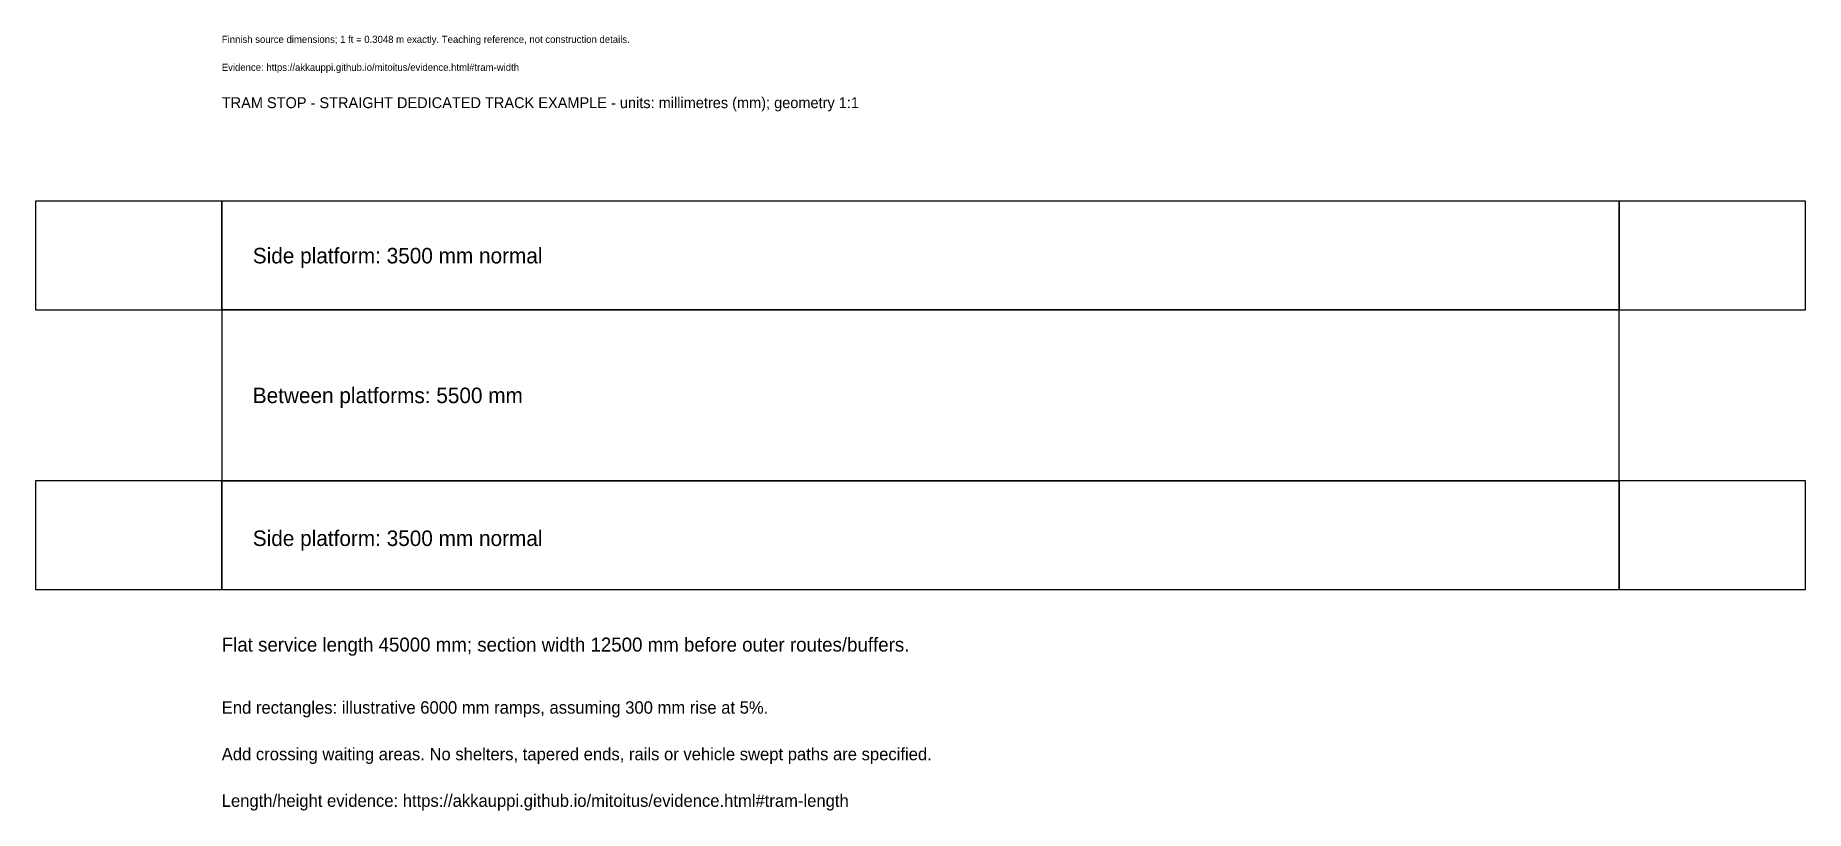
# Model space of a CAD drawing. Header units: millimetres. Extents: x -6000 to 51000, y -7121 to 17842.
import ezdxf

# ---------------------------------------------------------------- set-up
doc = ezdxf.new("R2010")
doc.units = ezdxf.units.MM
for name, color, linetype in [('ANNOTATION', 7, 'Continuous'), ('OTHER', 8, 'Continuous'), ('TRAM', 6, 'Continuous'), ('WALK', 2, 'Continuous')]:
    doc.layers.add(name, color=color, linetype=linetype)

msp = doc.modelspace()

# ---------------------------------------------------------------- linework, layer by layer
at = {"layer": 'OTHER'}
for p, q in [((0, 12500), (-6000, 12500)), ((-6000, 12500), (-6000, 9000)), ((0, 9000), (0, 12500)), ((51000, 12500), (45000, 12500)), ((45000, 12500), (45000, 9000)), ((51000, 9000), (51000, 12500)), ((-6000, 9000), (0, 9000)), ((45000, 9000), (51000, 9000)), ((0, 3500), (-6000, 3500)), ((-6000, 3500), (-6000, 0)), ((0, 0), (0, 3500)), ((51000, 3500), (45000, 3500)), ((45000, 3500), (45000, 0)), ((51000, 0), (51000, 3500)), ((-6000, 0), (0, 0)), ((45000, 0), (51000, 0))]:
    msp.add_line(p, q, dxfattribs=at)
at = {"layer": 'TRAM'}
for p, q in [((45000, 9000), (0, 9000)), ((0, 9000), (0, 3500)), ((45000, 3500), (45000, 9000)), ((0, 3500), (45000, 3500))]:
    msp.add_line(p, q, dxfattribs=at)
at = {"layer": 'WALK'}
for p, q in [((45000, 12500), (0, 12500)), ((0, 12500), (0, 9000)), ((45000, 9000), (45000, 12500)), ((0, 9000), (45000, 9000)), ((45000, 3500), (0, 3500)), ((0, 3500), (0, 0)), ((45000, 0), (45000, 3500)), ((0, 0), (45000, 0))]:
    msp.add_line(p, q, dxfattribs=at)

# ---------------------------------------------------------------- texts
at = {"layer": 'ANNOTATION'}
for s, height, p in [('Finnish source dimensions; 1 ft = 0.3048 m exactly. Teaching reference, not construction details.', 230, (0, 17600)), ('Evidence: https://akkauppi.github.io/mitoitus/evidence.html#tram-width', 230, (0, 16700)), ('TRAM STOP - STRAIGHT DEDICATED TRACK EXAMPLE - units: millimetres (mm); geometry 1:1', 350, (0, 15500)), ('Side platform: 3500 mm normal', 500, (1000, 10500)), ('Between platforms: 5500 mm', 500, (1000, 6000)), ('Side platform: 3500 mm normal', 500, (1000, 1400)), ('Flat service length 45000 mm; section width 12500 mm before outer routes/buffers.', 450, (0, -2000)), ('End rectangles: illustrative 6000 mm ramps, assuming 300 mm rise at 5%.', 400, (0, -4000)), ('Add crossing waiting areas. No shelters, tapered ends, rails or vehicle swept paths are specified.', 400, (0, -5500)), ('Length/height evidence: https://akkauppi.github.io/mitoitus/evidence.html#tram-length', 400, (0, -7000))]:
    msp.add_text(s, height=height, dxfattribs=at).set_placement(p)

doc.saveas('drawing.dxf')
